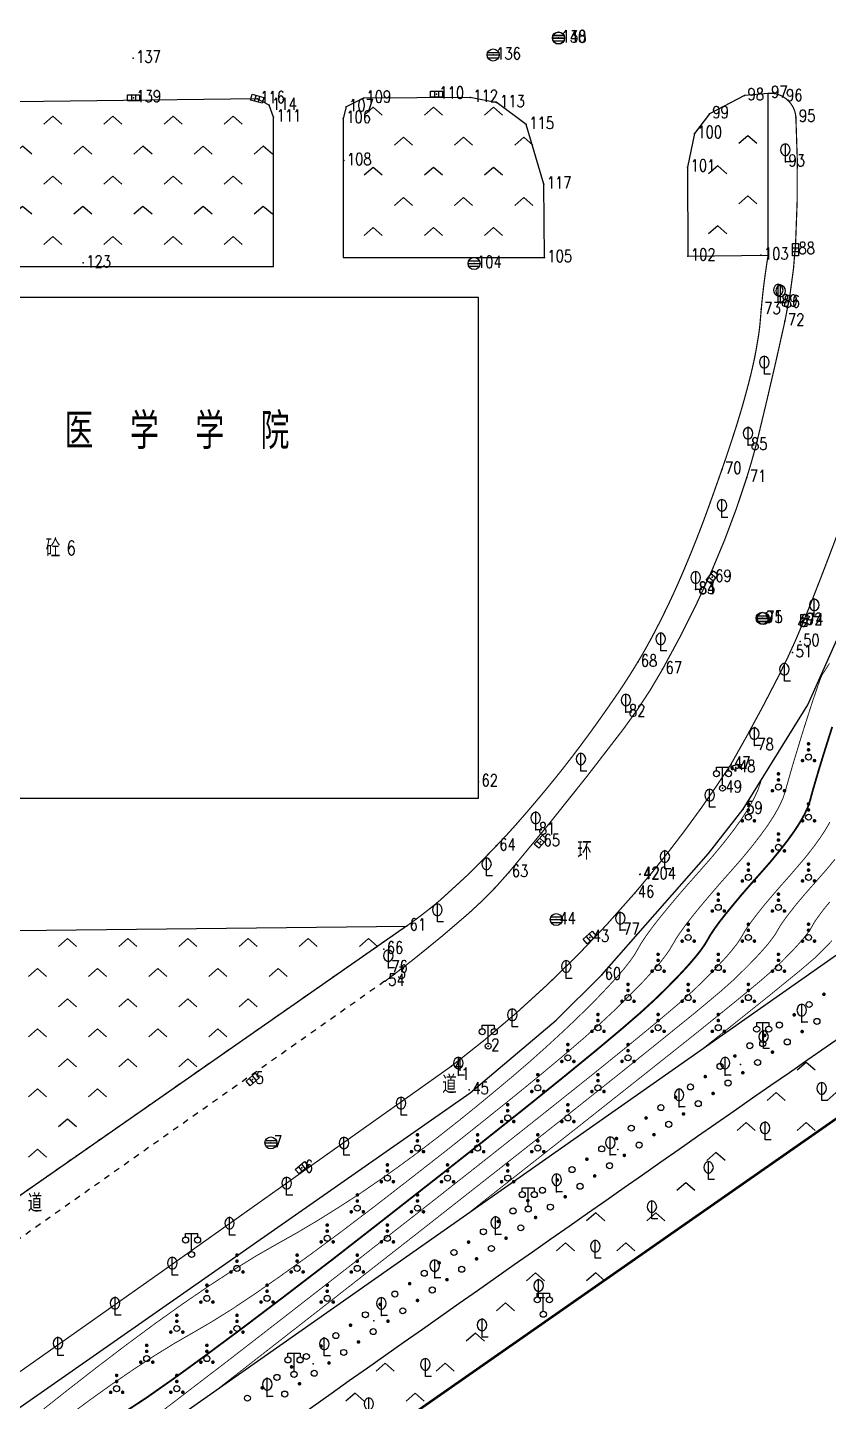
# Model space of a CAD drawing. Extents: x 1196 to 2163, y 619 to 1882.
# Drawn here: x 1956.1 to 2022.6, y 857.1 to 971.3 of the extents above; entities that cross this region are included whole.
import ezdxf
from ezdxf.enums import TextEntityAlignment as Align

# ---------------------------------------------------------------- set-up
doc = ezdxf.new("R2010")
doc.units = 0
doc.header["$LTSCALE"] = 0.5
doc.header["$PDSIZE"] = 0.2
doc.linetypes.add('X6', pattern=[2, 1, -1])
doc.layers.get('0').update_dxf_attribs({"linetype": 'CONTINUOUS'})
for name, color, linetype in [('COMPONENT', 4, 'CONTINUOUS'), ('DGX', 2, 'CONTINUOUS'), ('DLDW', 11, 'CONTINUOUS'), ('DLSS', 4, 'CONTINUOUS'), ('GXYZ', 2, 'CONTINUOUS'), ('JMD', 6, 'CONTINUOUS'), ('ZBTZ', 3, 'CONTINUOUS'), ('ZDH', 1, 'CONTINUOUS')]:
    doc.layers.add(name, color=color, linetype=linetype)
doc.styles.add('HZ', font='rs.shx', dxfattribs={"width": 0.8, "bigfont": 'hztxt.shx'})
doc.linetypes.add('1161', pattern='A,0,[149,AAA.SHX,S=0.15,R=0,X=0,Y=0],-1.6', length=1.6)

# ---------------------------------------------------------------- blocks, each defined once
blk = doc.blocks.new('gcbj0103')
for p, q in [((-1, 0), (1, 0)), ((-0.9, 0.43), (0.9, 0.43)), ((-0.88, -0.47), (0.88, -0.47))]:
    blk.add_line(p, q)
blk.add_circle((0, 0), 1)
blk = doc.blocks.new('gc041')
for p, q in [((-1, 0.5), (1, 0.5)), ((-1, -0.5), (-1, 0.5)), ((-0.33, 0.5), (-0.33, -0.5)), ((0.33, 0.5), (0.33, -0.5)), ((1, 0.5), (1, -0.5)), ((1, -0.5), (-1, -0.5))]:
    blk.add_line(p, q)
blk = doc.blocks.new('gc097')
for p, q in [((-1, 2.9), (-1, 3.5)), ((-1, 3.5), (1, 3.5)), ((0, 0.5), (0, 3.5)), ((1, 3.5), (1, 2.9))]:
    blk.add_line(p, q)
for centre in [(-1, 2.4), (1, 2.4), (0, 0)]:
    blk.add_circle(centre, 0.5)
blk = doc.blocks.new('gc211')
for p, q in [((0, 0), (-1.5, -1.32)), ((1.5, -1.32), (0, 0))]:
    blk.add_line(p, q)
blk = doc.blocks.new('gcbj0612')
for p, q in [((-0.75, 0.26), (0.16, 0.53)), ((-0.57, -0.34), (0.34, -0.07))]:
    blk.add_line(p, q)
at = {"flags": 128}
for points in [[(-0.73, 0.26), (-0.77, 0.25), (-0.79, 0.23), (-0.81, 0.19), (-0.83, 0.15), (-0.84, 0.1), (-0.84, 0.05), (-0.84, -0.01), (-0.83, -0.07), (-0.81, -0.12), (-0.79, -0.18), (-0.77, -0.23), (-0.74, -0.27), (-0.7, -0.3), (-0.67, -0.33), (-0.63, -0.34), (-0.6, -0.34), (-0.57, -0.34), (-0.54, -0.32), (-0.51, -0.29), (-0.49, -0.25), (-0.48, -0.2), (-0.47, -0.15), (-0.47, -0.1), (-0.48, -0.04), (-0.49, 0.02), (-0.51, 0.07), (-0.54, 0.13), (-0.56, 0.17), (-0.6, 0.21), (-0.63, 0.24), (-0.67, 0.26), (-0.7, 0.27)], [(-0.71, 0.18), (-0.72, 0.17), (-0.75, 0.12), (-0.75, 0.04), (-0.74, -0.06), (-0.7, -0.15), (-0.66, -0.22), (-0.62, -0.25), (-0.6, -0.26), (-0.59, -0.24), (-0.57, -0.2), (-0.56, -0.12), (-0.58, -0.02), (-0.61, 0.08), (-0.66, 0.14), (-0.7, 0.17)]]:
    blk.add_lwpolyline(points, close=True, dxfattribs=at)
blk.add_lwpolyline([(0.3, -0.08), (0.33, -0.07), (0.36, -0.05), (0.38, -0.02), (0.4, 0.02), (0.41, 0.07), (0.42, 0.12), (0.41, 0.18), (0.41, 0.23), (0.39, 0.29), (0.37, 0.35), (0.35, 0.4), (0.32, 0.44), (0.28, 0.48), (0.25, 0.51), (0.21, 0.52), (0.18, 0.53), (0.15, 0.52)], dxfattribs=at)
at = {"extrusion": (0, 0, -1), "flags": 128}
blk.add_lwpolyline([(-0.4, 0.25), (-0.51, 0.28), (-0.61, 0.29), (-0.69, 0.27), (-0.77, 0.2), (-0.81, 0.09), (-0.82, -0.01), (-0.8, -0.06), (-0.76, -0.08), (-0.7, -0.09), (-0.64, -0.09), (-0.59, -0.07), (-0.57, -0.04), (-0.59, -0.01), (-0.63, 0.02), (-0.69, 0.03), (-0.75, 0.03), (-0.79, 0.02), (-0.84, -0.01), (-0.89, -0.1), (-0.91, -0.19), (-0.9, -0.29), (-0.87, -0.38)], dxfattribs=at)
blk.add_lwpolyline([(-0.09, -0.2), (-0.22, -0.54), (0.05, -0.54)], close=True)
blk = doc.blocks.new('gc143')
for p, q in [((0, 0), (0, 3)), ((1, 0), (0, 0))]:
    blk.add_line(p, q)
for centre, start, end in [((0.225, 2), 102.68038, 257.31962), ((-0.225, 2), 282.68038, 77.31962)]:
    blk.add_arc(centre, 1.025, start, end)
blk = doc.blocks.new('gc170')
at = {"linetype": 'Continuous'}
blk.add_circle((0, 0), 0.5, dxfattribs=at)
blk = doc.blocks.new('gc253')
at = {"const_width": 0.3}
blk.add_lwpolyline([(-0.15, 0, 1), (0.15, 0, 1)], format="xyb", close=True, dxfattribs=at)
blk = doc.blocks.new('gc160')
at = {"const_width": 0.3}
for points in [[(-0.15, 2.2, 1), (0.15, 2.2, 1)], [(-0.15, 1.2, 1), (0.15, 1.2, 1)], [(-1.15, -0.6, 1), (-0.85, -0.6, 1)], [(0.85, -0.6, 1), (1.15, -0.6, 1)]]:
    blk.add_lwpolyline(points, format="xyb", close=True, dxfattribs=at)
blk.add_circle((0, 0), 0.5)

msp = doc.modelspace()

# ---------------------------------------------------------------- linework, layer by layer
at = {"linetype": 'Continuous'}
for p in [(2020.42, 888.64), (2015.32, 885.11), (2014.04, 884.23), (2010.22, 881.59), (2004.49, 877.61), (2005.13, 878.06), (2000.03, 874.53), (1994.95, 870.97), (1994.96, 870.97), (1989.9, 867.39), (1984.85, 863.8), (1985.47, 864.25), (1979.79, 860.22), (1975.99, 857.53)]:
    msp.add_point(p, dxfattribs=at)
at = {"layer": 'DGX', "linetype": 'Continuous', "const_width": 0.075}
for points in [[(1959.22, 855.73), (1961.26, 857.24), (1963.19, 858.62), (1965.01, 859.86), (1966.71, 860.97), (1968.3, 861.95), (1969.78, 862.8), (1971.31, 863.69), (1973.06, 864.78), (1975.02, 866.09), (1977.2, 867.61), (1979.6, 869.34), (1982.22, 871.28), (1985.05, 873.43), (1988.09, 875.79), (1991.12, 878.16), (1993.87, 880.35), (1996.36, 882.35), (1998.58, 884.16), (2000.53, 885.79), (2002.21, 887.23), (2003.63, 888.49), (2004.78, 889.56), (2005.74, 890.5), (2006.61, 891.37), (2007.37, 892.16), (2008.03, 892.89), (2008.6, 893.54), (2009.06, 894.13), (2009.42, 894.64), (2009.68, 895.08), (2009.94, 895.53), (2010.3, 896.07), (2010.75, 896.7), (2011.3, 897.41), (2011.95, 898.21), (2012.7, 899.1), (2013.54, 900.08), (2014.48, 901.14), (2015.42, 902.21), (2016.25, 903.22), (2016.98, 904.16), (2017.6, 905.02), (2018.12, 905.83), (2018.53, 906.56), (2018.84, 907.23), (2019.04, 907.83), (2019.2, 908.41), (2019.38, 909.04), (2019.57, 909.71), (2019.78, 910.42), (2020.01, 911.17), (2020.25, 911.97), (2020.51, 912.81), (2020.79, 913.69), (2021.06, 914.53), (2021.3, 915.28), (2021.52, 915.92), (2021.7, 916.46), (2021.86, 916.9), (2021.98, 917.23), (2022.08, 917.46), (2022.15, 917.59), (2022.2, 917.66), (2022.26, 917.74), (2022.32, 917.83), (2022.37, 917.91), (2022.43, 918.01), (2022.49, 918.1), (2022.56, 918.2), (2022.62, 918.31), (2022.72, 918.44)], [(1956.35, 855.64), (1959.06, 857.79), (1961.75, 859.89), (1964.3, 861.83), (1966.72, 863.62), (1969.01, 865.25), (1971.16, 866.72), (1973.18, 868.04), (1975.06, 869.2), (1976.81, 870.2), (1978.5, 871.15), (1980.18, 872.15), (1981.86, 873.2), (1983.55, 874.29), (1985.23, 875.44), (1986.91, 876.63), (1988.6, 877.87), (1990.28, 879.16), (1991.93, 880.46), (1993.5, 881.73), (1995, 882.97), (1996.43, 884.17), (1997.79, 885.34), (1999.08, 886.49), (2000.29, 887.6), (2001.44, 888.68), (2002.49, 889.7), (2003.43, 890.65), (2004.26, 891.52), (2004.99, 892.31), (2005.6, 893.02), (2006.1, 893.66), (2006.5, 894.22), (2006.78, 894.7), (2007.06, 895.19), (2007.45, 895.78), (2007.95, 896.46), (2008.55, 897.24), (2009.26, 898.11), (2010.07, 899.08), (2010.99, 900.14), (2012.02, 901.3), (2013.04, 902.47), (2013.95, 903.57), (2014.74, 904.59), (2015.42, 905.54), (2015.98, 906.41), (2016.43, 907.21), (2016.77, 907.94), (2016.99, 908.59), (2017.03, 908.74)], [(1964.52, 854.24), (1968.34, 857.14), (1972.82, 860.57), (1977.94, 864.54), (1983.72, 869.04), (1989.49, 873.56), (1994.61, 877.59), (1999.06, 881.12), (2002.86, 884.15), (2006, 886.69), (2008.48, 888.73), (2010.3, 890.27), (2011.46, 891.32), (2012.25, 892.09), (2012.96, 892.8), (2013.58, 893.46), (2014.13, 894.05), (2014.59, 894.59), (2014.97, 895.07), (2015.26, 895.49), (2015.48, 895.85), (2015.69, 896.22), (2015.98, 896.66), (2016.36, 897.17), (2016.81, 897.76), (2017.34, 898.42), (2017.95, 899.14), (2018.64, 899.94), (2019.42, 900.82), (2020.18, 901.7), (2020.87, 902.52), (2021.46, 903.29), (2021.97, 904), (2022.4, 904.66), (2022.74, 905.26)], [(1971.59, 857.92), (1974.39, 860.1), (1981.53, 865.67), (1988.68, 871.26), (1994.98, 876.21), (2000.42, 880.5), (2005, 884.14), (2008.73, 887.14), (2011.61, 889.47), (2013.63, 891.16), (2014.8, 892.2), (2015.5, 892.89), (2016.13, 893.52), (2016.69, 894.1), (2017.17, 894.63), (2017.59, 895.11), (2017.92, 895.54), (2018.19, 895.91), (2018.38, 896.23), (2018.57, 896.56), (2018.83, 896.96), (2019.16, 897.41), (2019.56, 897.93), (2020.03, 898.52), (2020.58, 899.17), (2021.2, 899.88), (2021.88, 900.65), (2022.57, 901.44), (2023.17, 902.17)], [(1992.4, 872.52), (1995.34, 874.83), (2001.77, 879.89), (2007.14, 884.14), (2011.47, 887.58), (2014.74, 890.22), (2016.96, 892.05), (2018.14, 893.08), (2018.76, 893.68), (2019.31, 894.24), (2019.8, 894.75), (2020.22, 895.21), (2020.58, 895.63), (2020.88, 896.01), (2021.11, 896.34), (2021.28, 896.62), (2021.44, 896.91), (2021.67, 897.25), (2021.96, 897.65), (2022.31, 898.11), (2022.73, 898.62)], [(2011.84, 886.16), (2014.2, 888.03), (2017.87, 890.97), (2020.3, 892.95), (2021.48, 893.96), (2022.01, 894.48), (2022.49, 894.96), (2022.91, 895.4)]]:
    msp.add_lwpolyline(points, dxfattribs=at)
at = {"layer": 'DGX', "color": 3, "linetype": 'Continuous', "const_width": 0.15}
msp.add_lwpolyline([(1964.13, 856.22), (1965.94, 857.41), (1968.18, 858.98), (1970.86, 860.93), (1973.97, 863.24), (1977.52, 865.93), (1981.5, 868.98), (1985.91, 872.42), (1990.3, 875.86), (1994.24, 878.97), (1997.71, 881.73), (2000.72, 884.16), (2003.26, 886.24), (2005.34, 887.98), (2006.96, 889.38), (2008.12, 890.44), (2009, 891.29), (2009.78, 892.08), (2010.48, 892.81), (2011.08, 893.47), (2011.59, 894.07), (2012.01, 894.6), (2012.34, 895.07), (2012.58, 895.47), (2012.81, 895.88), (2013.14, 896.37), (2013.55, 896.94), (2014.05, 897.58), (2014.65, 898.31), (2015.32, 899.12), (2016.09, 900.01), (2016.95, 900.98), (2017.8, 901.95), (2018.56, 902.87), (2019.22, 903.72), (2019.79, 904.51), (2020.26, 905.24), (2020.64, 905.91), (2020.92, 906.52), (2021.1, 907.06), (2021.24, 907.59), (2021.4, 908.16), (2021.58, 908.77), (2021.77, 909.42), (2021.98, 910.11), (2022.2, 910.83), (2022.44, 911.59), (2022.69, 912.39), (2022.94, 913.17)], dxfattribs=at)
at = {"layer": 'DLSS', "linetype": 'Continuous', "flags": 128}
for points, const_width in [([(1872.96, 775.75), (2152.33, 970.64)], 0.2), ([(2017.61, 965.83), (2017.61, 952.39)], 0.1)]:
    msp.add_lwpolyline(points, dxfattribs=dict(at, const_width=const_width))
for points in [[(2017.61, 965.83, 0.1, 0.1, -0.075759), (2018.25, 965.79, 0.1, 0.1, -0.075759), (2018.85, 965.55, 0.1, 0.1, -0.123052), (2019.6, 964.83, 0.1, 0.1, -0.123052), (2019.92, 963.85, 0.1, 0.1, 0)], [(2028.88, 958.17, 0.1, 0.1, -0.034462), (2027.86, 944.21, 0.1, 0.1, -0.052087), (2025.6, 935.21, 0.1, 0.1, -0.003323), (2022.65, 927.28, 0.1, 0.1, -0.004976), (2020.59, 922.02, 0.1, 0.1, -0.021508), (2018.51, 917.45, 0.1, 0.1, -0.012889), (2014.53, 910.08, 0.1, 0.1, 0)], [(2017.61, 952.39, 0.1, 0.1, 0.008031), (2017.25, 949.88, 0.1, 0.1, 0.010038), (2017.04, 947.86, 0.1, 0.1, 0.001068), (2016.95, 946.83, 0.1, 0.1, -0.004965), (2016.93, 946.61, 0.1, 0.1, -0.013147), (2016.84, 945.87, 0.1, 0.1, -0.006757), (2016.6, 944.44, 0.1, 0.1, -0.011989), (2016.29, 942.95, 0.1, 0.1, -0.009109), (2015.8, 941.01, 0.1, 0.1, -0.009922), (2014.99, 938.23, 0.1, 0.1, -0.007491), (2013.78, 934.59, 0.1, 0.1, -0.003191), (2012.63, 931.35, 0.1, 0.1, -0.005331), (2011.91, 929.42, 0.1, 0.1, -0.00461), (2011.2, 927.63, 0.1, 0.1, -0.004476), (2010.43, 925.79, 0.1, 0.1, -0.008447), (2009.5, 923.72, 0.1, 0.1, -0.008415), (2008.5, 921.68, 0.1, 0.1, -0.0078), (2007.54, 919.87, 0.1, 0.1, -0.010504), (2006.78, 918.56, 0.1, 0.1, -0.004773), (2006.11, 917.48, 0.1, 0.1, -0.005051), (2005.46, 916.47, 0.1, 0.1, -0.005562), (2004.82, 915.53, 0.1, 0.1, -0.002735), (2003.49, 913.63, 0.1, 0.1, -0.009289), (2001.28, 910.64, 0.1, 0.1, -0.009465), (1999, 907.79, 0.1, 0.1, -0.007457), (1996.63, 905.02, 0.1, 0.1, -0.011424), (1995.02, 903.28, 0.1, 0.1, -0.000198), (1994.71, 902.96, 0.1, 0.1, -0.000517), (1994.59, 902.83, 0.1, 0.1, -0.002308), (1993.84, 902.07, 0.1, 0.1, -0.001506), (1992.68, 900.91, 0.1, 0.1, -0.010386), (1992.57, 900.8, 0.1, 0.1, -0.000619), (1990.66, 899.05, 0.1, 0.1, -0.018676), (1989.53, 898.09, 0.1, 0.1, -0.011365), (1987.57, 896.62, 0, 0, 0)], [(1991.3, 884.98, 0.1, 0.1, 0.02634), (1999.29, 891.77, 0.1, 0.1, 0.02634), (2006.53, 899.36, 0.1, 0.1, 0.016797), (2010.71, 904.59, 0.1, 0.1, 0.016797), (2014.53, 910.08, 0.1, 0.1, 0)]]:
    msp.add_lwpolyline(points, format="xyseb", dxfattribs=at)
at = {"layer": 'DLSS', "linetype": 'Continuous', "const_width": 0.1}
for points in [[(1985.79, 892.04, 0.019731), (1992.73, 897.68, 0.037085), (1996.06, 901.08, 0.013262), (2005.59, 913, 0.034093), (2008.84, 917.97, 0.024386), (2012.95, 926.2, 0.027245), (2015.84, 933.91, 0.016583), (2016.75, 937.15, 0.005566), (2019.01, 946.91, 0.040652), (2019.9, 953.46, 0.025837), (2019.92, 963.85)], [(1706.59, 721.05, 0.017307), (1740.62, 730.2, 0.029753), (1759.84, 737.37, 0.002264), (1797.93, 754.41, 0.016867), (1802.95, 756.89, 0.005613), (1818.87, 765.67, 0.016551), (1824.13, 768.88, 0.004146), (1824.78, 769.32, 0.000071), (1862.92, 795.31, 0.002848), (1919.74, 834.52, 0.002246), (1991.3, 884.98)]]:
    msp.add_lwpolyline(points, format="xyb", dxfattribs=at)
at = {"layer": 'DLSS', "linetype": 'X6', "flags": 128}
msp.add_lwpolyline([(1987.57, 896.62), (1932.27, 858.08)], dxfattribs=at)
at = {"layer": 'DLSS', "linetype": 'X6', "elevation": 14.01, "flags": 128}
msp.add_lwpolyline([(1986.56, 892.61), (1934.64, 855.99)], dxfattribs=at)
at = {"layer": 'JMD', "linetype": 'Continuous', "flags": 128}
msp.add_lwpolyline([(1924.53, 948.85), (1924.53, 907.24), (1993.54, 907.24), (1993.54, 948.85)], close=True, dxfattribs=at)
at = {"layer": 'ZBTZ', "linetype": '1161', "flags": 128}
msp.add_lwpolyline([(2121.82, 1026.51), (2151.19, 995.67), (2151.42, 993.36), (2151.53, 990.43), (2151.53, 989.01), (2151.38, 988.34), (2151, 986.93), (2150.02, 985.07), (2148.29, 982.5), (2146.19, 980.09), (2145.7, 979.78), (2096.33, 944.91), (2043.54, 908.4), (1945.97, 839.94), (1866.41, 784.94), (1844, 770.51), (1793.75, 739.61), (1787.35, 736.36), (1781.6, 733.16), (1764.84, 723.95), (1752.6, 717.55), (1721.55, 702.1), (1708.19, 695.67), (1705.97, 707.37), (1715.25, 709.14), (1713.33, 719.29), (1713.39, 719.89), (1741.42, 727.61), (1760.94, 734.89), (1799.05, 751.94), (1804.24, 754.5), (1825.48, 766.53), (1841.91, 776.8), (1864.56, 793.15), (1992.85, 882.76), (2000.01, 888.8), (2003.78, 892.56), (2012.65, 902.66), (2015.54, 906.34), (2020.91, 915), (2025.38, 925.02), (2030.02, 940.68), (2031.48, 947.7), (2032.67, 959.12), (2038.74, 959.05), (2038.79, 969.11), (2032.71, 969.19), (2030.8, 1037.78), (2029.78, 1088.82), (2027.96, 1095.29), (2025.31, 1099.93), (2022.41, 1105.06), (2019.03, 1109.61), (2017.02, 1111.92), (2001.14, 1128.32), (1942.65, 1190.71), (1941.55, 1191.89), (1941.02, 1193.1), (1940.91, 1193.98), (1940.93, 1194.88), (1941.08, 1195.88), (1941.44, 1197.02), (1942.05, 1198.13), (1942.56, 1198.77), (1943.3, 1199.49), (1944.46, 1200.39), (1945.46, 1200.71), (1947.06, 1201.06), (1949.3, 1201.03), (1953.93, 1200.94), (1955.83, 1200.74), (2121.12, 1027.25)], close=True, dxfattribs=at)
at = {"layer": 'ZBTZ', "linetype": 'Continuous', "flags": 128}
msp.add_lwpolyline([(1872.96, 775.75), (2152.33, 970.64), (2149.19, 974.89), (2149.19, 974.89), (2099.77, 939.99, -0.002407), (2052.88, 907.52, -0.000008), (2047.9, 904.11, 0.000043), (2046.94, 903.45, 0.005433), (1949.47, 835.06, -0.007658)], format="xyb", dxfattribs=at)
for points, elevation in [([(1976.51, 963.86), (1976.14, 964.85), (1975.15, 965.38), (1935.17, 964.88), (1932.8, 964), (1931.25, 962.27), (1930.66, 959.61), (1930.66, 957.01), (1930.66, 951.44), (1976.51, 951.44), (1976.51, 963.86)], 15.46), ([(1999.02, 952.18), (1998.97, 958.29), (1997.51, 963.24), (1995.08, 965.05), (1992.86, 965.49), (1983.98, 965.43), (1982.54, 964.71), (1982.3, 963.75), (1982.3, 952.18), (1999.02, 952.18)], 15.43)]:
    msp.add_lwpolyline(points, close=True, dxfattribs=dict(at, elevation=elevation))
for points in [[(2017.61, 965.83), (2015.65, 965.64), (2012.73, 964.14), (2011.48, 962.49), (2010.92, 959.71), (2010.94, 952.31), (2017.61, 952.39)], [(1932.27, 858.08), (1931.89, 889.94), (1932.61, 893.04), (1937.68, 896.07), (1987.57, 896.62)]]:
    msp.add_lwpolyline(points, close=True, dxfattribs=at)
at = {"layer": 'ZDH', "linetype": 'Continuous'}
for p in [(2000.19, 970.44, 15.24), (2000.19, 970.44, 15.24), (2000.19, 970.44, 15.24), (2000.2, 970.42, 15.24), (2000.2, 970.42, 15.24), (2000.2, 970.42, 15.24), (1964.84, 968.75, 15.44), (1964.84, 968.75, 15.44), (1964.84, 968.75, 15.44), (1994.76, 969.02, 15.42), (1994.76, 969.02, 15.42), (1994.76, 969.02, 15.42), (1964.86, 965.47, 15.41), (1964.86, 965.47, 15.41), (1964.86, 965.47, 15.41), (1975.15, 965.38, 15.44), (1975.15, 965.38, 15.44), (1975.15, 965.38, 15.44), (1983.98, 965.43, 15.44), (1983.98, 965.43, 15.44), (1983.98, 965.43, 15.44), (1990.04, 965.76, 15.44), (1990.04, 965.76, 15.44), (1990.04, 965.76, 15.44), (1992.86, 965.49, 15.44), (1992.86, 965.49, 15.44), (1992.86, 965.49, 15.44), (1995.08, 965.05, 15.43), (1995.08, 965.05, 15.43), (1995.08, 965.05, 15.43), (2015.65, 965.64, 14.43), (2015.65, 965.64, 14.43), (2015.65, 965.64, 14.43), (2017.61, 965.83, 14.29), (2017.61, 965.83, 14.29), (2017.61, 965.83, 14.29), (2018.85, 965.55, 14.19), (2018.85, 965.55, 14.19), (2018.85, 965.55, 14.19), (1976.14, 964.85, 15.46), (1976.14, 964.85, 15.46), (1976.14, 964.85, 15.46), (1982.54, 964.71, 15.47), (1982.54, 964.71, 15.47), (1982.54, 964.71, 15.47), (2012.73, 964.14, 14.67), (2012.73, 964.14, 14.67), (2012.73, 964.14, 14.67), (1976.51, 963.86, 15.46), (1976.51, 963.86, 15.46), (1976.51, 963.86, 15.46), (1982.3, 963.75, 16.26), (1982.3, 963.75, 16.26), (1982.3, 963.75, 16.26), (1997.51, 963.24, 15.38), (1997.51, 963.24, 15.38), (1997.51, 963.24, 15.38), (2019.92, 963.85, 14.09), (2019.92, 963.85, 14.09), (2019.92, 963.85, 14.09), (2011.48, 962.49, 14.8), (2011.48, 962.49, 14.8), (2011.48, 962.49, 14.8), (1982.35, 960.25, 16.26), (1982.35, 960.25, 16.26), (1982.35, 960.25, 16.26), (2010.92, 959.71, 14.95), (2010.92, 959.71, 14.95), (2010.92, 959.71, 14.95), (2019.05, 960.14, 14.24), (2019.05, 960.14, 14.24), (2019.05, 960.14, 14.24), (1998.97, 958.29, 15.38), (1998.97, 958.29, 15.38), (1998.97, 958.29, 15.38), (2019.88, 952.84, 13.96), (2019.88, 952.84, 13.96), (2019.88, 952.84, 13.96), (1960.69, 951.74, 15.47), (1960.69, 951.74, 15.47), (1960.69, 951.74, 15.47), (1993.17, 951.69, 15.46), (1993.17, 951.69, 15.46), (1993.17, 951.69, 15.46), (1999.02, 952.18, 15.43), (1999.02, 952.18, 15.43), (1999.02, 952.18, 15.43), (2010.94, 952.31, 15.36), (2010.94, 952.31, 15.36), (2010.94, 952.31, 15.36), (2017.01, 952.39, 15.4), (2017.01, 952.39, 15.4), (2017.01, 952.39, 15.4), (2018.45, 948.48, 14.07), (2018.45, 948.48, 14.07), (2018.45, 948.48, 14.07), (2018.65, 948.41, 14.07), (2018.65, 948.41, 14.07), (2018.65, 948.41, 14.07), (2017.04, 947.86, 14.09), (2017.04, 947.86, 14.09), (2017.04, 947.86, 14.09), (2019.01, 946.91, 13.92), (2019.01, 946.91, 13.92), (2019.01, 946.91, 13.92), (2015.94, 936.58, 13.94), (2015.94, 936.58, 13.94), (2015.94, 936.58, 13.94), (2013.78, 934.59, 13.87), (2013.78, 934.59, 13.87), (2013.78, 934.59, 13.87), (2015.84, 933.91, 13.77), (2015.84, 933.91, 13.77), (2015.84, 933.91, 13.77), (2012.96, 925.61, 13.66), (2012.96, 925.61, 13.66), (2012.96, 925.61, 13.66), (2011.58, 924.59, 13.83), (2011.58, 924.59, 13.83), (2011.58, 924.59, 13.83), (2011.6, 924.59, 13.83), (2011.6, 924.59, 13.83), (2011.6, 924.59, 13.83), (2017.12, 922.2, 13.75), (2017.12, 922.2, 13.75), (2017.12, 922.2, 13.75), (2017.21, 922.18, 13.75), (2017.21, 922.18, 13.75), (2017.21, 922.18, 13.75), (2020.51, 922.03, 13.67), (2020.51, 922.03, 13.67), (2020.51, 922.03, 13.67), (2020.59, 922.02, 13.68), (2020.59, 922.02, 13.68), (2020.59, 922.02, 13.68), (2020.27, 920.27, 13.63), (2020.27, 920.27, 13.63), (2020.27, 920.27, 13.63), (2006.78, 918.56, 13.78), (2006.78, 918.56, 13.78), (2006.78, 918.56, 13.78), (2019.65, 919.35, 13.64), (2019.65, 919.35, 13.64), (2019.65, 919.35, 13.64), (2008.84, 917.97, 13.62), (2008.84, 917.97, 13.62), (2008.84, 917.97, 13.62), (2005.79, 914.4, 13.81), (2005.79, 914.4, 13.81), (2005.79, 914.4, 13.81), (2016.47, 911.62, 13.79), (2016.47, 911.62, 13.79), (2016.47, 911.62, 13.79), (2014.53, 910.08, 13.62), (2014.53, 910.08, 13.62), (2014.53, 910.08, 13.62), (2014.94, 909.79, 13.75), (2014.94, 909.79, 13.75), (2014.94, 909.79, 13.75), (1993.54, 908.61, 15.49), (1993.54, 908.61, 15.49), (1993.54, 908.61, 15.49), (2013.82, 908.08, 13.76), (2013.82, 908.08, 13.76), (2013.82, 908.08, 13.76), (2015.54, 906.34, 13.69), (2015.54, 906.34, 13.69), (2015.54, 906.34, 13.69), (1998.3, 904.61, 13.94), (1998.3, 904.61, 13.94), (1998.3, 904.61, 13.94), (1998.7, 903.63, 13.72), (1998.7, 903.63, 13.72), (1998.7, 903.63, 13.72), (1995.02, 903.28, 13.9), (1995.02, 903.28, 13.9), (1995.02, 903.28, 13.9), (1996.06, 901.08, 13.81), (1996.06, 901.08, 13.81), (1996.06, 901.08, 13.81), (2006.96, 900.9, 13.69), (2006.96, 900.9, 13.69), (2006.96, 900.9, 13.69), (2006.96, 900.9, 13.69), (2006.96, 900.9, 13.69), (2006.96, 900.9, 13.69), (2006.96, 900.9, 13.69), (2006.96, 900.9, 13.69), (2006.96, 900.9, 13.69), (2006.96, 900.9, 13.69), (2006.99, 900.92, 13.69), (2006.99, 900.92, 13.69), (2006.99, 900.92, 13.69), (2006.53, 899.36, 13.67), (2006.53, 899.36, 13.67), (2006.53, 899.36, 13.67), (1987.57, 896.62, 15.43), (1987.57, 896.62, 15.43), (1987.57, 896.62, 15.43), (2000.01, 897.16, 13.88), (2000.01, 897.16, 13.88), (2000.01, 897.16, 13.88), (2002.79, 895.67, 13.74), (2002.79, 895.67, 13.74), (2002.79, 895.67, 13.74), (2005.32, 896.27, 13.92), (2005.32, 896.27, 13.92), (2005.32, 896.27, 13.92), (1985.67, 894.71, 14.11), (1985.67, 894.71, 14.11), (1985.67, 894.71, 14.11), (1986.05, 893.15, 14.2), (1986.05, 893.15, 14.2), (1986.05, 893.15, 14.2), (1985.79, 892.04, 14.01), (1985.79, 892.04, 14.01), (1985.79, 892.04, 14.01), (1986.56, 892.61, 14.01), (1986.56, 892.61, 14.01), (1986.56, 892.61, 14.01), (2003.78, 892.56, 13.85), (2003.78, 892.56, 13.85), (2003.78, 892.56, 13.85), (1994.35, 886.64, 14.11), (1994.35, 886.64, 14.11), (1994.35, 886.64, 14.11), (1991.3, 884.98, 14), (1991.3, 884.98, 14), (1991.3, 884.98, 14), (1991.87, 884.23, 14.13), (1991.87, 884.23, 14.13), (1991.87, 884.23, 14.13), (1974.77, 883.87, 14.26), (1974.77, 883.87, 14.26), (1974.77, 883.87, 14.26), (1992.78, 883.02, 14.07), (1992.78, 883.02, 14.07), (1992.78, 883.02, 14.07), (1976.29, 878.59, 14.32), (1976.29, 878.59, 14.32), (1976.29, 878.59, 14.32), (1978.86, 876.53, 14.23), (1978.86, 876.53, 14.23), (1978.86, 876.53, 14.23)]:
    msp.add_point(p, dxfattribs=at)

# ---------------------------------------------------------------- block references
at = {"layer": 'COMPONENT', "linetype": 'Continuous', "xscale": 0.5, "yscale": 0.5}
for name, p in [('gcbj0103', (2000.19, 970.44, 15.43)), ('gcbj0103', (2000.2, 970.42, 15.43)), ('gcbj0103', (1994.76, 969.02, 15.43)), ('gcbj0103', (1993.17, 951.69, 15.43)), ('gcbj0103', (2017.12, 922.2, 15.43)), ('gcbj0103', (2017.21, 922.18, 15.43)), ('gcbj0612', (2014.94, 909.79, 13.75)), ('gcbj0103', (2000.01, 897.16, 15.43)), ('gcbj0103', (1976.29, 878.59, 15.43))]:
    msp.add_blockref(name, p, dxfattribs=at)
at = {"layer": 'DLDW', "linetype": 'Continuous', "xscale": 0.5, "yscale": 0.5}
for p in [(2013.82, 908.08, 13.76), (2017.16, 886.85, 8.39), (1994.35, 886.64, 14.11), (1997.68, 873.1, 8.39), (1969.7, 869.32, 14.66), (1998.93, 864.35, 11.78), (1978.21, 859.36, 8.39)]:
    msp.add_blockref('gc097', p, dxfattribs=at)
at = {"layer": 'GXYZ', "linetype": 'Continuous', "xscale": 0.5, "yscale": 0.5, "zscale": 0.5}
for p in [(1964.86, 965.47, 15.41), (1990.04, 965.76, 15.44)]:
    msp.add_blockref('gc041', p, dxfattribs=at)
for p, rotation in [((1975.15, 965.38, 15.44), 164.6598503838453), ((2019.88, 952.84, 13.96), 90), ((2012.96, 925.61, 13.66), 51.82216942817157), ((2020.59, 922.02, 13.68), 62.8933186867741), ((2020.59, 922.02, 14.04), 90), ((1998.7, 903.63, 13.72), 47.53392644036182), ((2002.79, 895.67, 13.74), 41.97395973709739), ((1974.77, 883.87, 14.26), 41.22310369085309), ((1978.86, 876.53, 14.23), 40.73610840570091)]:
    msp.add_blockref('gc041', p, dxfattribs=dict(at, rotation=rotation))
at = {"layer": 'ZBTZ', "linetype": 'Continuous', "xscale": 0.5, "yscale": 0.5}
for name, p in [('gc211', (1958.16, 963.94)), ('gc211', (1963.16, 963.94)), ('gc211', (1968.16, 963.94)), ('gc211', (1973.16, 963.94)), ('gc211', (1984.8, 964.68)), ('gc211', (1989.8, 964.68)), ('gc211', (1994.8, 964.68)), ('gc211', (1987.3, 962.18)), ('gc211', (1992.3, 962.18)), ('gc211', (1997.3, 962.18)), ('gc211', (2015.92, 962.31)), ('gc143', (2019.05, 960.14, 14.24)), ('gc211', (1955.66, 961.44)), ('gc211', (1960.66, 961.44)), ('gc211', (1965.66, 961.44)), ('gc211', (1970.66, 961.44)), ('gc211', (1975.66, 961.44)), ('gc211', (1984.8, 959.68)), ('gc211', (1989.8, 959.68)), ('gc211', (1994.8, 959.68)), ('gc211', (2013.42, 959.81)), ('gc211', (1958.16, 958.94)), ('gc211', (1963.16, 958.94)), ('gc211', (1968.16, 958.94)), ('gc211', (1973.16, 958.94)), ('gc211', (1987.3, 957.18)), ('gc211', (1992.3, 957.18)), ('gc211', (1997.3, 957.18)), ('gc211', (2015.92, 957.31)), ('gc211', (1955.66, 956.44)), ('gc211', (1960.66, 956.44)), ('gc211', (1965.66, 956.44)), ('gc211', (1970.66, 956.44)), ('gc211', (1975.66, 956.44)), ('gc211', (2013.42, 954.81)), ('gc211', (1958.16, 953.94)), ('gc211', (1963.16, 953.94)), ('gc211', (1968.16, 953.94)), ('gc211', (1973.16, 953.94)), ('gc211', (1984.8, 954.68)), ('gc211', (1989.8, 954.68)), ('gc211', (1994.8, 954.68)), ('gc143', (2018.45, 948.48, 14.07)), ('gc143', (2018.65, 948.41, 14.07)), ('gc143', (2018.65, 948.41, 14.07)), ('gc143', (2017.3, 942.49, 14.07)), ('gc143', (2015.94, 936.58, 13.94)), ('gc143', (2015.94, 936.58, 13.94)), ('gc143', (2013.77, 930.58, 13.94)), ('gc143', (2011.6, 924.59, 13.83)), ('gc143', (2011.6, 924.59, 13.83)), ('gc143', (2021.45, 922.31, 13.79)), ('gc143', (2008.69, 919.49, 13.81)), ('gc143', (2018.96, 916.97, 13.79)), ('gc143', (2005.79, 914.4, 13.81)), ('gc143', (2005.79, 914.4, 13.81)), ('gc143', (2016.47, 911.62, 13.79)), ('gc160', (2020.97, 910.67)), ('gc143', (2002.05, 909.5, 13.94)), ('gc160', (2018.47, 908.17)), ('gc143', (2012.75, 906.5, 13.79)), ('gc160', (2015.97, 905.67)), ('gc160', (2020.97, 905.67)), ('gc143', (1998.3, 904.61, 13.94)), ('gc143', (1998.3, 904.61, 13.94)), ('gc160', (2018.47, 903.17)), ('gc143', (1994.21, 900.79, 13.94)), ('gc143', (2009.03, 901.39, 13.79)), ('gc160', (2015.97, 900.67)), ('gc160', (2020.97, 900.67)), ('gc160', (2013.47, 898.17)), ('gc160', (2018.47, 898.17)), ('gc143', (1990.13, 896.97, 13.94)), ('gc143', (2005.32, 896.27, 13.92)), ('gc160', (2010.97, 895.67)), ('gc160', (2015.97, 895.67)), ('gc160', (2020.97, 895.67)), ('gc211', (1959.39, 895.58)), ('gc211', (1964.39, 895.58)), ('gc211', (1969.39, 895.58)), ('gc211', (1974.39, 895.58)), ('gc211', (1979.39, 895.58)), ('gc211', (1984.39, 895.58)), ('gc143', (1986.05, 893.15, 14.2)), ('gc143', (1986.05, 893.15, 14.2)), ('gc160', (2008.47, 893.17)), ('gc160', (2013.47, 893.17)), ('gc160', (2018.47, 893.17)), ('gc143', (2000.83, 892.26, 13.92)), ('gc211', (1956.89, 893.08)), ('gc211', (1961.89, 893.08)), ('gc211', (1966.89, 893.08)), ('gc211', (1971.89, 893.08)), ('gc211', (1976.89, 893.08)), ('gc160', (2005.97, 890.67)), ('gc160', (2010.97, 890.67)), ('gc160', (2015.97, 890.67)), ('gc211', (1959.39, 890.58)), ('gc211', (1964.39, 890.58)), ('gc211', (1969.39, 890.58)), ('gc211', (1974.39, 890.58)), ('gc143', (1996.35, 888.24, 13.92)), ('gc143', (2020.41, 888.63)), ('gc160', (2003.47, 888.17)), ('gc160', (2008.47, 888.17)), ('gc160', (2013.47, 888.17)), ('gc211', (1956.89, 888.08)), ('gc211', (1961.89, 888.08)), ('gc211', (1966.89, 888.08)), ('gc211', (1971.89, 888.08)), ('gc143', (2017.23, 886.43)), ('gc160', (2000.97, 885.67)), ('gc160', (2005.97, 885.67)), ('gc211', (1959.39, 885.58)), ('gc211', (1964.39, 885.58)), ('gc211', (1969.39, 885.58)), ('gc143', (1991.87, 884.23, 14.13)), ('gc143', (2014.04, 884.23)), ('gc211', (2020.78, 885.29)), ('gc160', (1998.47, 883.17)), ('gc160', (2003.47, 883.17)), ('gc211', (1956.89, 883.08)), ('gc211', (1961.89, 883.08)), ('gc143', (2010.22, 881.59)), ('gc143', (2022.07, 882.12, 12.28)), ('gc143', (1987.11, 880.9, 14.13)), ('gc160', (1995.97, 880.67)), ('gc160', (2000.97, 880.67)), ('gc211', (2018.28, 882.79)), ('gc211', (2023.28, 882.79)), ('gc211', (1959.39, 880.58)), ('gc160', (1988.47, 878.17)), ('gc160', (1993.47, 878.17)), ('gc160', (1998.47, 878.17)), ('gc211', (2015.78, 880.29)), ('gc143', (2017.36, 878.84, 12.28)), ('gc211', (2020.78, 880.29)), ('gc143', (1982.36, 877.58, 14.13)), ('gc143', (2004.49, 877.61)), ('gc211', (1956.89, 878.08)), ('gc211', (2013.28, 877.79)), ('gc160', (1985.97, 875.67)), ('gc160', (1990.97, 875.67)), ('gc160', (1995.97, 875.67)), ('gc143', (2000.03, 874.53)), ('gc143', (2012.66, 875.56, 12.28)), ('gc143', (1977.6, 874.25, 14.13)), ('gc211', (2010.78, 875.29)), ('gc160', (1983.47, 873.17)), ('gc160', (1988.47, 873.17)), ('gc143', (2007.95, 872.29, 12.28)), ('gc211', (2003.28, 872.79)), ('gc211', (2008.28, 872.79)), ('gc143', (1972.85, 870.92, 14.13)), ('gc160', (1980.97, 870.67)), ('gc160', (1985.97, 870.67)), ('gc143', (1994.96, 870.97)), ('gc211', (2000.78, 870.29)), ('gc143', (2003.25, 869.01, 12.28)), ('gc211', (2005.78, 870.29)), ('gc160', (1973.47, 868.17)), ('gc160', (1978.47, 868.17)), ('gc160', (1983.47, 868.17)), ('gc143', (1968.09, 867.6, 14.13)), ('gc143', (1989.9, 867.39)), ('gc160', (1970.97, 865.67)), ('gc160', (1975.97, 865.67)), ('gc160', (1980.97, 865.67)), ('gc211', (1998.28, 867.79)), ('gc143', (1998.54, 865.73, 12.28)), ('gc211', (2003.28, 867.79)), ('gc143', (1963.34, 864.27, 14.13)), ('gc143', (1985.47, 864.25)), ('gc211', (1995.78, 865.29)), ('gc160', (1968.47, 863.17)), ('gc160', (1973.47, 863.17)), ('gc143', (1993.84, 862.46, 12.28)), ('gc143', (1958.59, 860.94, 14.13)), ('gc143', (1980.73, 860.89)), ('gc211', (1993.28, 862.79)), ('gc160', (1965.97, 860.67)), ('gc160', (1970.97, 860.67)), ('gc211', (1985.78, 860.29)), ('gc143', (1989.13, 859.18, 12.28)), ('gc211', (1990.78, 860.29)), ('gc160', (1963.47, 858.17)), ('gc160', (1968.47, 858.17)), ('gc143', (1975.99, 857.53)), ('gc211', (1983.28, 857.79)), ('gc211', (1988.28, 857.79)), ('gc143', (1984.43, 855.91, 12.28))]:
    msp.add_blockref(name, p, dxfattribs=at)
for name, p, rotation in [('gc253', (2022.25, 890.95, 15.84), 214.7181409551566), ('gc170', (2021.02, 890.1, 15.84), 214.7338153764854), ('gc170', (2018.55, 888.39, 15.84), 214.765164219143), ('gc253', (2019.78, 889.24, 15.84), 214.7494897978142), ('gc170', (2021.67, 888.7, 15.84), 34.73650199900832), ('gc253', (2017.32, 887.53, 15.84), 214.7808386404718), ('gc253', (2020.44, 887.85, 15.84), 34.75218075615503), ('gc170', (2016.09, 886.67, 15.84), 214.7965130618006), ('gc253', (2017.97, 886.14, 15.84), 34.78353827044846), ('gc170', (2019.2, 886.99, 15.84), 34.76785951330174), ('gc170', (2013.62, 884.96, 15.84), 214.8278619044582), ('gc253', (2014.85, 885.82, 15.84), 214.8121874831293), ('gc170', (2016.74, 885.28, 15.84), 34.79921702759518), ('gc253', (2012.39, 884.11, 15.84), 214.843536325787), ('gc253', (2015.51, 884.43, 15.84), 34.8148957847419), ('gc170', (2011.16, 883.25, 15.84), 214.8592107471158), ('gc253', (2013.04, 882.71, 15.84), 34.84625329903535), ('gc170', (2014.28, 883.57, 15.84), 34.83057454188863), ('gc170', (2008.7, 881.53, 15.84), 214.8905595897734), ('gc253', (2009.93, 882.39, 15.84), 214.8748851684445), ('gc170', (2011.81, 881.86, 15.84), 34.86193205618208), ('gc253', (2007.47, 880.67, 15.84), 214.9062340111022), ('gc253', (2010.58, 881, 15.84), 34.8776108133288), ('gc170', (2006.24, 879.82, 15.84), 214.921908432431), ('gc253', (2008.12, 879.28, 15.84), 34.90896832762225), ('gc170', (2009.35, 880.14, 15.84), 34.89328957047552), ('gc170', (2003.78, 878.1, 15.84), 214.9532572750886), ('gc253', (2005.01, 878.96, 15.84), 214.9375828537597), ('gc170', (2006.89, 878.42, 15.84), 34.92464708476897), ('gc253', (2002.55, 877.24, 15.84), 214.9689316964174), ('gc253', (2005.66, 877.56, 15.84), 34.9403258419157), ('gc170', (2001.32, 876.38, 15.84), 214.9846061177462), ('gc253', (2003.2, 875.85, 15.84), 34.97168335620912), ('gc170', (2004.43, 876.7, 15.84), 34.9560045990624), ('gc170', (1998.86, 874.66, 15.84), 215.0159549604038), ('gc253', (2000.09, 875.52, 15.84), 215.0002805390749), ('gc170', (2001.98, 874.99, 15.84), 34.98736211335584), ('gc253', (1997.64, 873.8, 15.84), 215.0316293817326), ('gc253', (2000.75, 874.12, 15.84), 35.00304087050257), ('gc170', (1996.41, 872.94, 15.84), 215.0473038030614), ('gc253', (1998.29, 872.4, 15.84), 35.03439838479601), ('gc170', (1999.52, 873.26, 15.84), 35.01871962764929), ('gc170', (1993.95, 871.21, 15.84), 215.0786526457189), ('gc253', (1995.18, 872.07, 15.84), 215.0629782243902), ('gc170', (1997.06, 871.54, 15.84), 35.05007714194274), ('gc253', (1992.72, 870.35, 15.84), 215.0943270670478), ('gc253', (1995.83, 870.68, 15.84), 35.06575589908946), ('gc170', (1991.5, 869.49, 15.84), 215.1100014883765), ('gc253', (1993.38, 868.96, 15.84), 35.09711341338291), ('gc170', (1994.61, 869.82, 15.84), 35.08143465623618), ('gc170', (1989.04, 867.76, 15.84), 215.1413503310342), ('gc253', (1990.27, 868.62, 15.84), 215.1256759097053), ('gc170', (1992.15, 868.09, 15.84), 35.11279217052963), ('gc253', (1987.82, 866.9, 15.84), 215.157024752363), ('gc253', (1990.92, 867.23, 15.84), 35.12847092767635), ('gc170', (1986.59, 866.03, 15.84), 215.1726991736917), ('gc253', (1988.47, 865.5, 15.84), 35.15982844196978), ('gc170', (1989.7, 866.37, 15.84), 35.14414968482309), ('gc170', (1984.14, 864.31, 15.84), 215.2040480163494), ('gc253', (1985.37, 865.17, 15.84), 215.1883735950205), ('gc170', (1987.25, 864.64, 15.84), 35.1755071991165), ('gc253', (1982.91, 863.44, 15.84), 215.2197224376782), ('gc253', (1986.02, 863.78, 15.84), 35.19118595626323), ('gc170', (1981.69, 862.58, 15.84), 215.235396859007), ('gc253', (1983.57, 862.05, 15.84), 35.22254347055667), ('gc170', (1984.79, 862.91, 15.84), 35.20686471340995), ('gc170', (1979.24, 860.84, 15.84), 215.2667457016645), ('gc253', (1980.46, 861.71, 15.84), 215.2510712803357), ('gc170', (1982.34, 861.18, 15.84), 35.2382222277034), ('gc253', (1978.01, 859.98, 15.84), 215.2824201229934), ('gc253', (1981.12, 860.31, 15.84), 35.25390098485013), ('gc170', (1976.79, 859.11, 15.84), 215.2980945443222), ('gc170', (1979.89, 859.45, 15.84), 35.26957974199685), ('gc170', (1974.34, 857.38, 15.84), 215.3294433869797), ('gc253', (1975.57, 858.24, 15.84), 215.3137689656509), ('gc170', (1977.44, 857.72, 15.84), 35.3009372562903), ('gc253', (1978.67, 858.58, 15.84), 35.28525849914357)]:
    msp.add_blockref(name, p, dxfattribs=dict(at, rotation=rotation))

# ---------------------------------------------------------------- texts
at = {"layer": 'DLSS', "linetype": 'Continuous', "style": 'HZ', "width": 0.8}
for s, p in [('环', (2001.75, 902.14)), ('道', (1990.53, 882.71)), ('道', (1956.08, 872.85))]:
    msp.add_text(s, height=1.5, dxfattribs=at).set_placement(p)
at = {"layer": 'JMD', "linetype": 'Continuous', "style": 'HZ', "width": 0.8}
for s, p in [('医', (1959.14, 936.26)), ('学', (1964.57, 936.26)), ('学', (1970, 936.26)), ('院', (1975.43, 936.26))]:
    msp.add_text(s, height=3, dxfattribs=at).set_placement(p)
msp.add_text('砼', height=1.5, dxfattribs=at).set_placement((1958.78, 928.04), align=Align.MIDDLE_RIGHT)
msp.add_text('6', height=1.2, dxfattribs=at).set_placement((1959.28, 928.04), align=Align.MIDDLE_LEFT)
at = {"layer": 'ZDH', "linetype": 'Continuous', "style": 'HZ', "width": 0.8}
for s, p in [('140', (2000.44, 970.07, 15.24)), ('140', (2000.44, 970.07, 15.24)), ('140', (2000.44, 970.07, 15.24)), ('138', (2000.45, 970.05, 15.24)), ('138', (2000.45, 970.05, 15.24)), ('138', (2000.45, 970.05, 15.24)), ('136', (1995.01, 968.64, 15.42)), ('136', (1995.01, 968.64, 15.42)), ('136', (1995.01, 968.64, 15.42)), ('137', (1965.09, 968.38, 15.44)), ('137', (1965.09, 968.38, 15.44)), ('137', (1965.09, 968.38, 15.44)), ('110', (1990.29, 965.39, 15.44)), ('110', (1990.29, 965.39, 15.44)), ('110', (1990.29, 965.39, 15.44)), ('98', (2015.9, 965.26, 14.43)), ('98', (2015.9, 965.26, 14.43)), ('98', (2015.9, 965.26, 14.43)), ('97', (2017.86, 965.46, 14.29)), ('97', (2017.86, 965.46, 14.29)), ('97', (2017.86, 965.46, 14.29)), ('96', (2019.1, 965.18, 14.19)), ('96', (2019.1, 965.18, 14.19)), ('96', (2019.1, 965.18, 14.19)), ('139', (1965.11, 965.1, 15.41)), ('139', (1965.11, 965.1, 15.41)), ('139', (1965.11, 965.1, 15.41)), ('116', (1975.4, 965.01, 15.44)), ('116', (1975.4, 965.01, 15.44)), ('116', (1975.4, 965.01, 15.44)), ('114', (1976.39, 964.47, 15.46)), ('114', (1976.39, 964.47, 15.46)), ('114', (1976.39, 964.47, 15.46)), ('107', (1982.79, 964.34, 15.47)), ('107', (1982.79, 964.34, 15.47)), ('107', (1982.79, 964.34, 15.47)), ('109', (1984.23, 965.06, 15.44)), ('109', (1984.23, 965.06, 15.44)), ('109', (1984.23, 965.06, 15.44)), ('112', (1993.11, 965.12, 15.44)), ('112', (1993.11, 965.12, 15.44)), ('112', (1993.11, 965.12, 15.44)), ('113', (1995.33, 964.68, 15.43)), ('113', (1995.33, 964.68, 15.43)), ('113', (1995.33, 964.68, 15.43)), ('111', (1976.76, 963.49, 15.46)), ('111', (1976.76, 963.49, 15.46)), ('111', (1976.76, 963.49, 15.46)), ('106', (1982.55, 963.37, 16.26)), ('106', (1982.55, 963.37, 16.26)), ('106', (1982.55, 963.37, 16.26)), ('99', (2012.98, 963.76, 14.67)), ('99', (2012.98, 963.76, 14.67)), ('99', (2012.98, 963.76, 14.67)), ('95', (2020.17, 963.47, 14.09)), ('95', (2020.17, 963.47, 14.09)), ('95', (2020.17, 963.47, 14.09)), ('115', (1997.76, 962.87, 15.38)), ('115', (1997.76, 962.87, 15.38)), ('115', (1997.76, 962.87, 15.38)), ('100', (2011.73, 962.12, 14.8)), ('100', (2011.73, 962.12, 14.8)), ('100', (2011.73, 962.12, 14.8)), ('108', (1982.6, 959.87, 16.26)), ('108', (1982.6, 959.87, 16.26)), ('108', (1982.6, 959.87, 16.26)), ('93', (2019.3, 959.76, 14.24)), ('93', (2019.3, 959.76, 14.24)), ('93', (2019.3, 959.76, 14.24)), ('101', (2011.17, 959.34, 14.95)), ('101', (2011.17, 959.34, 14.95)), ('101', (2011.17, 959.34, 14.95)), ('117', (1999.22, 957.92, 15.38)), ('117', (1999.22, 957.92, 15.38)), ('117', (1999.22, 957.92, 15.38)), ('105', (1999.27, 951.81, 15.43)), ('105', (1999.27, 951.81, 15.43)), ('105', (1999.27, 951.81, 15.43)), ('102', (2011.19, 951.94, 15.36)), ('102', (2011.19, 951.94, 15.36)), ('102', (2011.19, 951.94, 15.36)), ('103', (2017.26, 952.01, 15.4)), ('103', (2017.26, 952.01, 15.4)), ('103', (2017.26, 952.01, 15.4)), ('88', (2020.13, 952.47, 13.96)), ('88', (2020.13, 952.47, 13.96)), ('88', (2020.13, 952.47, 13.96)), ('123', (1960.94, 951.36, 15.47)), ('123', (1960.94, 951.36, 15.47)), ('123', (1960.94, 951.36, 15.47)), ('104', (1993.42, 951.32, 15.46)), ('104', (1993.42, 951.32, 15.46)), ('104', (1993.42, 951.32, 15.46)), ('89', (2018.7, 948.11, 14.07)), ('89', (2018.7, 948.11, 14.07)), ('89', (2018.7, 948.11, 14.07)), ('73', (2017.29, 947.48, 14.09)), ('73', (2017.29, 947.48, 14.09)), ('73', (2017.29, 947.48, 14.09)), ('86', (2018.9, 948.03, 14.07)), ('86', (2018.9, 948.03, 14.07)), ('86', (2018.9, 948.03, 14.07)), ('72', (2019.26, 946.53, 13.92)), ('72', (2019.26, 946.53, 13.92)), ('72', (2019.26, 946.53, 13.92)), ('85', (2016.19, 936.2, 13.94)), ('85', (2016.19, 936.2, 13.94)), ('85', (2016.19, 936.2, 13.94)), ('70', (2014.03, 934.21, 13.87)), ('70', (2014.03, 934.21, 13.87)), ('70', (2014.03, 934.21, 13.87)), ('71', (2016.09, 933.53, 13.77)), ('71', (2016.09, 933.53, 13.77)), ('71', (2016.09, 933.53, 13.77)), ('69', (2013.21, 925.24, 13.66)), ('69', (2013.21, 925.24, 13.66)), ('69', (2013.21, 925.24, 13.66)), ('83', (2011.83, 924.22, 13.83)), ('83', (2011.83, 924.22, 13.83)), ('83', (2011.83, 924.22, 13.83)), ('84', (2011.85, 924.21, 13.83)), ('84', (2011.85, 924.21, 13.83)), ('84', (2011.85, 924.21, 13.83)), ('91', (2017.37, 921.82, 13.75)), ('91', (2017.37, 921.82, 13.75)), ('91', (2017.37, 921.82, 13.75)), ('75', (2017.46, 921.81, 13.75)), ('75', (2017.46, 921.81, 13.75)), ('75', (2017.46, 921.81, 13.75)), ('92', (2020.76, 921.66, 13.67)), ('92', (2020.76, 921.66, 13.67)), ('92', (2020.76, 921.66, 13.67)), ('74', (2020.84, 921.64, 13.68)), ('74', (2020.84, 921.64, 13.68)), ('74', (2020.84, 921.64, 13.68)), ('50', (2020.52, 919.89, 13.63)), ('50', (2020.52, 919.89, 13.63)), ('50', (2020.52, 919.89, 13.63)), ('51', (2019.9, 918.97, 13.64)), ('51', (2019.9, 918.97, 13.64)), ('51', (2019.9, 918.97, 13.64)), ('68', (2007.03, 918.18, 13.78)), ('68', (2007.03, 918.18, 13.78)), ('68', (2007.03, 918.18, 13.78)), ('67', (2009.09, 917.6, 13.62)), ('67', (2009.09, 917.6, 13.62)), ('67', (2009.09, 917.6, 13.62)), ('82', (2006.04, 914.03, 13.81)), ('82', (2006.04, 914.03, 13.81)), ('82', (2006.04, 914.03, 13.81)), ('78', (2016.72, 911.24, 13.79)), ('78', (2016.72, 911.24, 13.79)), ('78', (2016.72, 911.24, 13.79)), ('47', (2014.78, 909.71, 13.62)), ('47', (2014.78, 909.71, 13.62)), ('47', (2014.78, 909.71, 13.62)), ('48', (2015.19, 909.42, 13.75)), ('48', (2015.19, 909.42, 13.75)), ('48', (2015.19, 909.42, 13.75)), ('62', (1993.79, 908.24, 15.49)), ('62', (1993.79, 908.24, 15.49)), ('62', (1993.79, 908.24, 15.49)), ('49', (2014.07, 907.71, 13.76)), ('49', (2014.07, 907.71, 13.76)), ('49', (2014.07, 907.71, 13.76)), ('59', (2015.79, 905.96, 13.69)), ('59', (2015.79, 905.96, 13.69)), ('59', (2015.79, 905.96, 13.69)), ('81', (1998.55, 904.23, 13.94)), ('81', (1998.55, 904.23, 13.94)), ('81', (1998.55, 904.23, 13.94)), ('64', (1995.27, 902.9, 13.9)), ('64', (1995.27, 902.9, 13.9)), ('64', (1995.27, 902.9, 13.9)), ('65', (1998.95, 903.26, 13.72)), ('65', (1998.95, 903.26, 13.72)), ('65', (1998.95, 903.26, 13.72)), ('63', (1996.31, 900.7, 13.81)), ('63', (1996.31, 900.7, 13.81)), ('63', (1996.31, 900.7, 13.81)), ('4204', (2007.21, 900.52, 13.69)), ('4204', (2007.21, 900.52, 13.69)), ('4204', (2007.21, 900.52, 13.69)), ('4204', (2007.21, 900.52, 13.69)), ('4204', (2007.21, 900.52, 13.69)), ('4204', (2007.21, 900.52, 13.69)), ('4204', (2007.21, 900.52, 13.69)), ('4204', (2007.21, 900.52, 13.69)), ('4204', (2007.21, 900.52, 13.69)), ('4204', (2007.21, 900.52, 13.69)), ('42', (2007.24, 900.55, 13.69)), ('42', (2007.24, 900.55, 13.69)), ('42', (2007.24, 900.55, 13.69)), ('46', (2006.78, 898.99, 13.67)), ('46', (2006.78, 898.99, 13.67)), ('46', (2006.78, 898.99, 13.67)), ('44', (2000.26, 896.78, 13.88)), ('44', (2000.26, 896.78, 13.88)), ('44', (2000.26, 896.78, 13.88)), ('61', (1987.82, 896.25, 15.43)), ('61', (1987.82, 896.25, 15.43)), ('61', (1987.82, 896.25, 15.43)), ('77', (2005.57, 895.9, 13.92)), ('77', (2005.57, 895.9, 13.92)), ('77', (2005.57, 895.9, 13.92)), ('43', (2003.04, 895.3, 13.74)), ('43', (2003.04, 895.3, 13.74)), ('43', (2003.04, 895.3, 13.74)), ('66', (1985.92, 894.33, 14.11)), ('66', (1985.92, 894.33, 14.11)), ('66', (1985.92, 894.33, 14.11)), ('76', (1986.3, 892.77, 14.2)), ('76', (1986.3, 892.77, 14.2)), ('76', (1986.3, 892.77, 14.2)), ('3', (1986.81, 892.23, 14.01)), ('3', (1986.81, 892.23, 14.01)), ('3', (1986.81, 892.23, 14.01)), ('60', (2004.03, 892.18, 13.85)), ('60', (2004.03, 892.18, 13.85)), ('60', (2004.03, 892.18, 13.85)), ('54', (1986.04, 891.66, 14.01)), ('54', (1986.04, 891.66, 14.01)), ('54', (1986.04, 891.66, 14.01)), ('2', (1994.6, 886.26, 14.11)), ('2', (1994.6, 886.26, 14.11)), ('2', (1994.6, 886.26, 14.11)), ('4', (1991.55, 884.6, 14)), ('4', (1991.55, 884.6, 14)), ('4', (1991.55, 884.6, 14)), ('5', (1975.02, 883.5, 14.26)), ('5', (1975.02, 883.5, 14.26)), ('5', (1975.02, 883.5, 14.26)), ('1', (1992.12, 883.85, 14.13)), ('1', (1992.12, 883.85, 14.13)), ('1', (1992.12, 883.85, 14.13)), ('45', (1993.03, 882.64, 14.07)), ('45', (1993.03, 882.64, 14.07)), ('45', (1993.03, 882.64, 14.07)), ('7', (1976.54, 878.21, 14.32)), ('7', (1976.54, 878.21, 14.32)), ('7', (1976.54, 878.21, 14.32)), ('6', (1979.11, 876.15, 14.23)), ('6', (1979.11, 876.15, 14.23)), ('6', (1979.11, 876.15, 14.23))]:
    msp.add_text(s, height=1, dxfattribs=at).set_placement(p)

doc.saveas('drawing.dxf')
